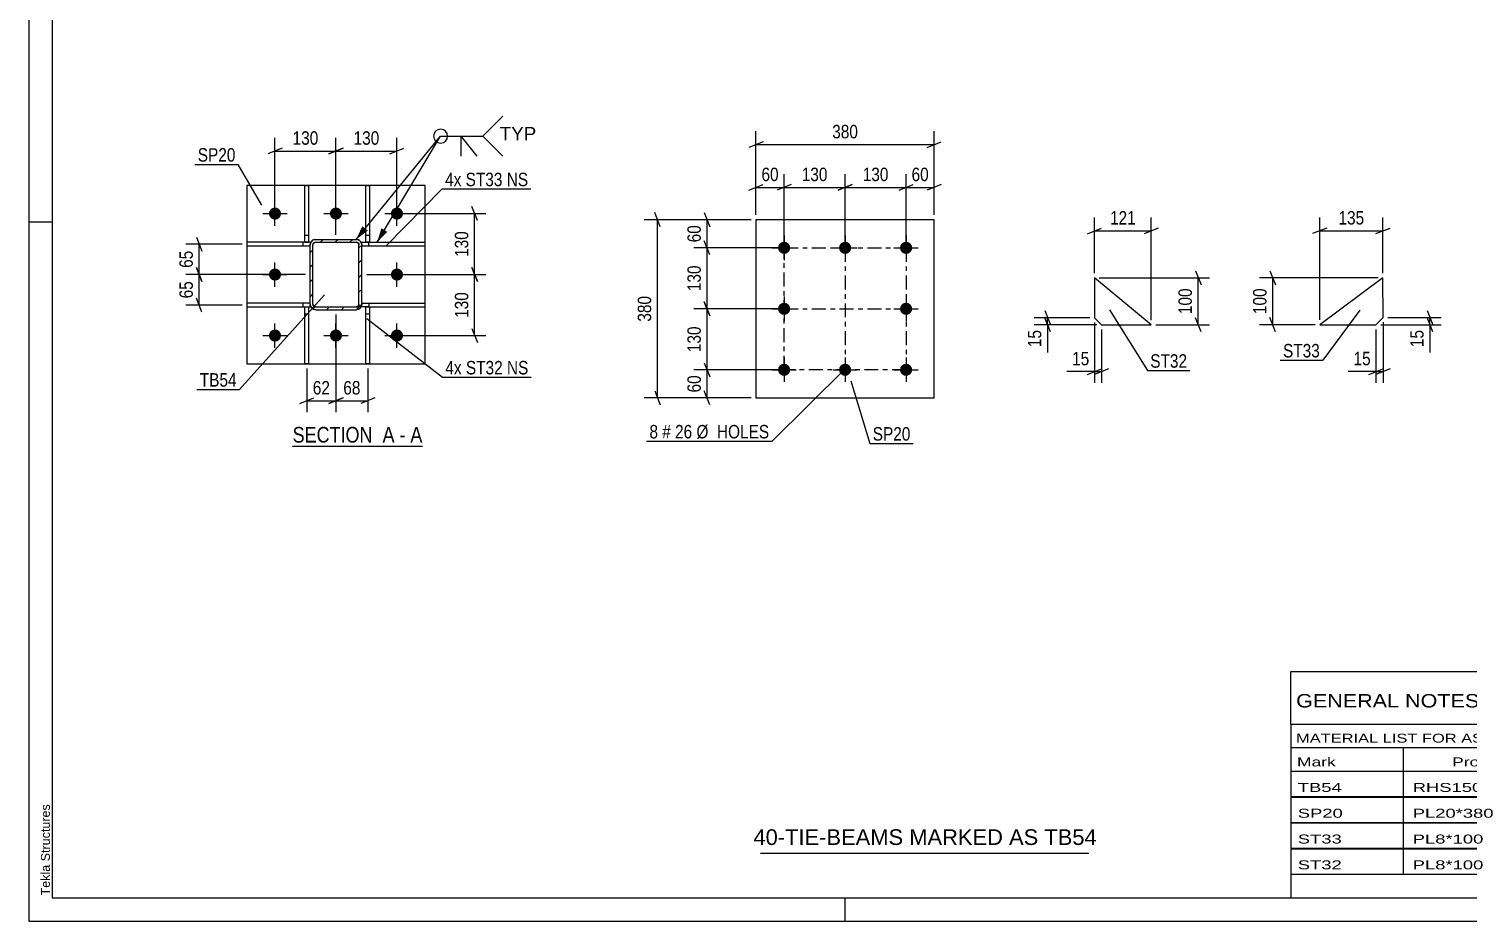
# Model space of a CAD drawing. Header units: millimetres. Extents: x 0 to 594, y 0 to 420.
# Drawn here: x 0 to 306.8, y 0 to 190.2 of the extents above; entities that cross this region are included whole.
import ezdxf

# ---------------------------------------------------------------- set-up
doc = ezdxf.new("R2010")
doc.units = ezdxf.units.MM
doc.linetypes.add('DXK_LINE_DOT2', pattern=[3.9198, 1.9599, -1.9599])
doc.linetypes.add('DXK_LINE_DOT3', pattern=[5.9187, 2.979, -0.9799, 0.9799, -0.9799])
doc.styles.add('Arial', font='ARIAL.TTF', dxfattribs={"height": 0.2})
doc.styles.add('Arial Narrow', font='ARIALN.TTF', dxfattribs={"height": 0.2})

# ---------------------------------------------------------------- blocks, each defined once
blk = doc.blocks.new('Unknown-581362971-1163')
at = {"color": 5, "linetype": 'Continuous'}
for p, q in [((0, 420), (0, 0)), ((5, 415), (5, 5)), ((5, 149), (0, 149)), ((5, 5), (589, 5)), ((174, 0), (174, 5)), ((0, 0), (594, 0))]:
    blk.add_line(p, q, dxfattribs=at)
at = {"color": 174, "linetype": 'Continuous', "style": 'Arial'}
blk.add_text('Tekla Structures', height=1.9102, rotation=90, dxfattribs=at).set_placement((4.5, 5.5))
blk = doc.blocks.new('Unknown-581362971-13 - 2181')
at = {"color": 6, "linetype": 'Continuous'}
blk.add_line((56.25, 101.28), (83.9, 101.28), dxfattribs=at)
at = {"color": 0, "linetype": 'Continuous'}
blk.add_wipeout([(74.36, 102.03), (74.36, 105.53), (56.25, 105.53), (56.25, 102.03)], dxfattribs=at)
at = {"color": 7, "linetype": 'Continuous', "style": 'Arial Narrow'}
blk.add_text('SECTION ', height=3.34, dxfattribs=at).set_placement((56.25, 102.03))
at = {"color": 0, "linetype": 'Continuous'}
blk.add_wipeout([(77.96, 102.03), (77.96, 105.53), (75.41, 105.53), (75.41, 102.03)], dxfattribs=at)
blk.add_wipeout([(80.29, 102.03), (80.29, 105.53), (79.01, 105.53), (79.01, 102.03)], dxfattribs=at)
at = {"color": 7, "linetype": 'Continuous', "style": 'Arial Narrow'}
blk.add_text('A', height=3.34, dxfattribs=at).set_placement((75.41, 102.03))
at = {"color": 0, "linetype": 'Continuous'}
blk.add_wipeout([(83.9, 102.03), (83.9, 105.53), (81.34, 105.53), (81.34, 102.03)], dxfattribs=at)
at = {"color": 7, "linetype": 'Continuous', "style": 'Arial Narrow'}
for s, p in [('A', (81.34, 102.03)), ('-', (79.01, 102.03))]:
    blk.add_text(s, height=3.34, dxfattribs=at).set_placement(p)
blk = doc.blocks.new('Part-581362971-2051 - 2035')
at = {"color": 2, "linetype": 'Continuous'}
for p, q in [((288.67, 137.16), (275.18, 127.16)), ((288.68, 128.66), (288.67, 137.16)), ((275.18, 127.16), (287.18, 127.16)), ((287.18, 127.16), (288.68, 128.66))]:
    blk.add_line(p, q, dxfattribs=at)
blk = doc.blocks.new('Part-581362971-2247 - 2181')
at = {"color": 2, "linetype": 'Continuous'}
for p, q in [((58.86, 144.75), (58.86, 156.84)), ((58.86, 156.84), (59.66, 156.84)), ((59.66, 156.84), (59.66, 144.75)), ((58.86, 144.75), (59.66, 144.75))]:
    blk.add_line(p, q, dxfattribs=at)
at = {"color": 7, "linetype": 'DXK_LINE_DOT2'}
blk.add_line((58.86, 146.25), (59.66, 146.25), dxfattribs=at)
blk = doc.blocks.new('Part-581362971-2211 - 2181')
at = {"color": 2, "linetype": 'Continuous'}
for p, q in [((59.98, 131.74), (46.48, 131.74)), ((46.48, 131.74), (46.48, 130.94)), ((46.48, 130.94), (58.86, 130.94)), ((59.66, 130.94), (59.98, 130.94)), ((59.98, 130.94), (59.98, 131.54))]:
    blk.add_line(p, q, dxfattribs=at)
at = {"color": 7, "linetype": 'DXK_LINE_DOT2'}
for p, q in [((58.48, 130.94), (58.48, 131.74)), ((58.86, 130.94), (59.66, 130.94)), ((59.98, 131.54), (59.98, 131.74))]:
    blk.add_line(p, q, dxfattribs=at)
blk = doc.blocks.new('Part-581362971-2187 - 2181')
at = {"color": 2, "linetype": 'Continuous'}
for p, q in [((84.48, 156.84), (46.48, 156.84)), ((46.48, 156.84), (46.48, 118.84)), ((84.48, 118.84), (84.48, 156.84)), ((46.48, 118.84), (84.48, 118.84))]:
    blk.add_line(p, q, dxfattribs=at)
blk = doc.blocks.new('Part-581362971-2216 - 2181')
at = {"color": 2, "linetype": 'Continuous'}
for p, q in [((70.98, 144.14), (70.98, 144.74)), ((70.98, 144.74), (84.48, 144.74)), ((84.48, 143.94), (84.48, 144.74)), ((70.98, 143.94), (84.48, 143.94))]:
    blk.add_line(p, q, dxfattribs=at)
at = {"color": 7, "linetype": 'DXK_LINE_DOT2'}
for p, q in [((72.48, 143.94), (72.48, 144.74)), ((70.98, 144.14), (70.98, 143.94))]:
    blk.add_line(p, q, dxfattribs=at)
blk = doc.blocks.new('Part-581362971-2192 - 2181')
at = {"linetype": 'Continuous'}
h = blk.add_hatch(dxfattribs=at)
h.set_pattern_fill('', scale=0.7, style=0, pattern_type=0)
h.set_pattern_definition([(45, (70.9795, 131.5444), (-1.57154, 1.57154), [])])
h.paths.add_polyline_path([(70.89, 131.09), (70.98, 131.54), (70.98, 144.14), (70.89, 144.6), (70.63, 144.99), (70.24, 145.25), (69.78, 145.34), (61.18, 145.34), (60.72, 145.25), (60.33, 144.99), (60.07, 144.6), (59.98, 144.14), (59.98, 131.54), (60.07, 131.09), (60.33, 130.7), (60.72, 130.44), (61.18, 130.34), (69.78, 130.34), (70.24, 130.44), (70.63, 130.7)])
h.paths.add_polyline_path([(70.01, 130.99), (69.78, 130.94), (61.18, 130.94), (60.95, 130.99), (60.76, 131.12), (60.63, 131.31), (60.58, 131.54), (60.58, 144.14), (60.63, 144.37), (60.76, 144.57), (60.95, 144.7), (61.18, 144.74), (69.78, 144.74), (70.01, 144.7), (70.2, 144.57), (70.33, 144.37), (70.38, 144.14), (70.38, 131.54), (70.33, 131.31), (70.2, 131.12)])
at = {"color": 7, "linetype": 'DXK_LINE_DOT2'}
for p, q in [((59.98, 144.14), (60.07, 144.6)), ((60.63, 144.37), (60.58, 144.14)), ((60.76, 144.57), (60.63, 144.37)), ((60.72, 145.25), (61.18, 145.34)), ((60.95, 144.7), (60.76, 144.57)), ((61.18, 144.74), (60.95, 144.7)), ((61.18, 145.34), (69.78, 145.34)), ((61.18, 144.74), (69.78, 144.74)), ((69.78, 145.34), (70.24, 145.25)), ((70.01, 144.7), (69.78, 144.74)), ((70.2, 144.57), (70.01, 144.7)), ((70.33, 144.37), (70.2, 144.57)), ((70.38, 144.14), (70.33, 144.37)), ((70.89, 144.6), (70.98, 144.14)), ((59.98, 131.54), (59.98, 144.14)), ((60.58, 131.54), (60.58, 144.14)), ((70.38, 131.54), (70.38, 144.14)), ((70.98, 131.54), (70.98, 144.14)), ((60.07, 131.09), (59.98, 131.54)), ((60.58, 131.54), (60.63, 131.31)), ((60.63, 131.31), (60.76, 131.12)), ((61.18, 130.34), (60.72, 130.44)), ((60.76, 131.12), (60.95, 130.99)), ((60.95, 130.99), (61.18, 130.94)), ((61.18, 130.94), (69.78, 130.94)), ((61.18, 130.34), (69.78, 130.34)), ((69.78, 130.94), (70.01, 130.99)), ((70.24, 130.44), (69.78, 130.34)), ((70.01, 130.99), (70.2, 131.12)), ((70.2, 131.12), (70.33, 131.31)), ((70.33, 131.31), (70.38, 131.54)), ((70.98, 131.54), (70.89, 131.09))]:
    blk.add_line(p, q, dxfattribs=at)
at = {"color": 2, "linetype": 'Continuous'}
for p, q in [((60.07, 144.6), (59.98, 144.14)), ((60.58, 144.14), (60.63, 144.37)), ((60.63, 144.37), (60.76, 144.57)), ((61.18, 145.34), (60.72, 145.25)), ((60.76, 144.57), (60.95, 144.7)), ((60.95, 144.7), (61.18, 144.74)), ((61.18, 145.34), (69.78, 145.34)), ((61.18, 144.74), (69.78, 144.74)), ((70.24, 145.25), (69.78, 145.34)), ((69.78, 144.74), (70.01, 144.7)), ((70.01, 144.7), (70.2, 144.57)), ((70.2, 144.57), (70.33, 144.37)), ((70.33, 144.37), (70.38, 144.14)), ((70.98, 144.14), (70.89, 144.6)), ((59.98, 131.54), (59.98, 144.14)), ((60.58, 131.54), (60.58, 144.14)), ((70.38, 131.54), (70.38, 144.14)), ((70.98, 131.54), (70.98, 144.14)), ((59.98, 131.54), (60.07, 131.09)), ((60.63, 131.31), (60.58, 131.54)), ((60.76, 131.12), (60.63, 131.31)), ((60.72, 130.44), (61.18, 130.34)), ((60.95, 130.99), (60.76, 131.12)), ((61.18, 130.94), (60.95, 130.99)), ((61.18, 130.94), (69.78, 130.94)), ((61.18, 130.34), (69.78, 130.34)), ((70.01, 130.99), (69.78, 130.94)), ((69.78, 130.34), (70.24, 130.44)), ((70.2, 131.12), (70.01, 130.99)), ((70.33, 131.31), (70.2, 131.12)), ((70.38, 131.54), (70.33, 131.31)), ((70.89, 131.09), (70.98, 131.54))]:
    blk.add_line(p, q, dxfattribs=at)
at = {"color": 7, "linetype": 'DXK_LINE_DOT2'}
for centre, start, end in [((61.18, 144.14), 112.5, 157.5), ((69.78, 144.14), 22.5, 67.5), ((61.18, 131.54), 202.5, 247.5), ((69.78, 131.54), 292.5, 337.5)]:
    blk.add_arc(centre, 1.2, start, end, dxfattribs=at)
at = {"color": 2, "linetype": 'Continuous'}
for centre, start, end in [((61.18, 144.14), 112.5, 157.5), ((69.78, 144.14), 22.5, 67.5), ((61.18, 131.54), 202.5, 247.5), ((69.78, 131.54), 292.5, 337.5)]:
    blk.add_arc(centre, 1.2, start, end, dxfattribs=at)
blk = doc.blocks.new('Part-581362971-2201 - 2181')
at = {"color": 2, "linetype": 'Continuous'}
for p, q in [((71.86, 144.75), (71.86, 156.84)), ((71.86, 156.84), (72.66, 156.84)), ((72.66, 156.84), (72.66, 144.75)), ((72.66, 144.75), (71.86, 144.75))]:
    blk.add_line(p, q, dxfattribs=at)
at = {"color": 7, "linetype": 'DXK_LINE_DOT2'}
blk.add_line((71.86, 146.25), (72.66, 146.25), dxfattribs=at)
blk = doc.blocks.new('Part-581362971-2206 - 2181')
at = {"color": 2, "linetype": 'Continuous'}
for p, q in [((70.98, 131.74), (84.48, 131.74)), ((70.98, 130.94), (70.98, 131.55)), ((71.86, 130.94), (70.98, 130.94)), ((72.66, 130.94), (84.48, 130.94)), ((84.48, 130.94), (84.48, 131.74))]:
    blk.add_line(p, q, dxfattribs=at)
at = {"color": 7, "linetype": 'DXK_LINE_DOT2'}
for p, q in [((70.98, 131.55), (70.98, 131.74)), ((72.48, 130.94), (71.86, 130.94)), ((72.66, 130.94), (71.86, 130.94)), ((72.48, 131.74), (72.48, 130.94))]:
    blk.add_line(p, q, dxfattribs=at)
blk = doc.blocks.new('Part-581362971-2221 - 2181')
at = {"color": 2, "linetype": 'Continuous'}
for p, q in [((59.98, 144.74), (46.48, 144.74)), ((46.48, 144.74), (46.48, 143.94)), ((59.98, 144.74), (59.98, 144.14)), ((46.48, 143.94), (59.98, 143.94))]:
    blk.add_line(p, q, dxfattribs=at)
at = {"color": 7, "linetype": 'DXK_LINE_DOT2'}
for p, q in [((58.48, 143.94), (58.48, 144.74)), ((59.98, 143.94), (59.98, 144.14))]:
    blk.add_line(p, q, dxfattribs=at)
blk = doc.blocks.new('Part-581362971-2227 - 2181')
at = {"color": 2, "linetype": 'Continuous'}
for p, q in [((71.86, 118.84), (71.86, 130.95)), ((71.86, 130.95), (72.66, 130.95)), ((72.66, 130.95), (72.66, 118.84)), ((72.66, 118.84), (71.86, 118.84))]:
    blk.add_line(p, q, dxfattribs=at)
at = {"color": 7, "linetype": 'DXK_LINE_DOT2'}
blk.add_line((71.86, 129.45), (72.66, 129.45), dxfattribs=at)
blk = doc.blocks.new('Part-581362971-2239 - 2181')
at = {"color": 2, "linetype": 'Continuous'}
for p, q in [((58.86, 118.84), (58.86, 130.95)), ((58.86, 130.95), (59.66, 130.95)), ((59.66, 130.95), (59.66, 118.84)), ((59.66, 118.84), (58.86, 118.84))]:
    blk.add_line(p, q, dxfattribs=at)
at = {"color": 7, "linetype": 'DXK_LINE_DOT2'}
blk.add_line((58.86, 129.45), (59.66, 129.45), dxfattribs=at)
blk = doc.blocks.new('Bolt-581362971-2242 - 2181')
at = {"linetype": 'Continuous'}
for points in [[(51.18, 150.84, -1), (53.78, 150.84, -1)], [(64.18, 150.84, -1), (66.78, 150.84, -1)], [(77.18, 150.84, -1), (79.78, 150.84, -1)], [(51.18, 137.84, -1), (53.78, 137.84, -1)], [(77.18, 137.84, -1), (79.78, 137.84, -1)], [(51.18, 124.84, -1), (53.78, 124.84, -1)], [(64.18, 124.84, -1), (66.78, 124.84, -1)], [(77.18, 124.84, -1), (79.78, 124.84, -1)]]:
    blk.add_hatch(color=1, dxfattribs=at).paths.add_polyline_path(points)
at = {"color": 1, "linetype": 'Continuous'}
for p, q in [((52.48, 148.24), (52.48, 153.44)), ((65.48, 148.24), (65.48, 153.44)), ((78.48, 148.24), (78.48, 153.44)), ((49.88, 150.84), (55.08, 150.84)), ((62.88, 150.84), (68.08, 150.84)), ((75.88, 150.84), (81.08, 150.84)), ((52.48, 135.24), (52.48, 140.44)), ((78.48, 135.24), (78.48, 140.44)), ((49.88, 137.84), (55.08, 137.84)), ((75.88, 137.84), (81.08, 137.84)), ((52.48, 122.24), (52.48, 127.44)), ((65.48, 122.24), (65.48, 127.44)), ((78.48, 122.24), (78.48, 127.44)), ((49.88, 124.84), (55.08, 124.84)), ((62.88, 124.84), (68.08, 124.84)), ((75.88, 124.84), (81.08, 124.84))]:
    blk.add_line(p, q, dxfattribs=at)
blk = doc.blocks.new('Bolt-581362971-1542 - 1465')
at = {"linetype": 'Continuous'}
for points in [[(161.01, 144.84, -1), (161.01, 142.24, -1)], [(174.01, 144.84, -1), (174.01, 142.24, -1)], [(187.01, 144.84, -1), (187.01, 142.24, -1)], [(161.01, 131.84, -1), (161.01, 129.24, -1)], [(187.01, 131.84, -1), (187.01, 129.24, -1)], [(161.01, 118.84, -1), (161.01, 116.24, -1)], [(174.01, 118.84, -1), (174.01, 116.24, -1)], [(187.01, 118.84, -1), (187.01, 116.24, -1)]]:
    blk.add_hatch(color=1, dxfattribs=at).paths.add_polyline_path(points)
at = {"color": 1, "linetype": 'Continuous'}
for p, q in [((161.01, 146.14), (161.01, 140.94)), ((174.01, 146.14), (174.01, 140.94)), ((187.01, 146.14), (187.01, 140.94)), ((158.41, 143.54), (163.61, 143.54)), ((171.41, 143.54), (176.61, 143.54)), ((184.41, 143.54), (189.61, 143.54)), ((161.01, 133.14), (161.01, 127.94)), ((187.01, 133.14), (187.01, 127.94)), ((158.41, 130.54), (163.61, 130.54)), ((184.41, 130.54), (189.61, 130.54)), ((161.01, 120.14), (161.01, 114.94)), ((174.01, 120.14), (174.01, 114.94)), ((187.01, 120.14), (187.01, 114.94)), ((158.41, 117.54), (163.61, 117.54)), ((171.41, 117.54), (176.61, 117.54)), ((184.41, 117.54), (189.61, 117.54))]:
    blk.add_line(p, q, dxfattribs=at)
blk = doc.blocks.new('Part-581362971-1481 - 1465')
at = {"color": 2, "linetype": 'Continuous'}
for p, q in [((193.01, 149.54), (155.01, 149.54)), ((155.01, 149.54), (155.01, 111.54)), ((193.01, 111.54), (193.01, 149.54)), ((155.01, 111.54), (193.01, 111.54))]:
    blk.add_line(p, q, dxfattribs=at)
blk = doc.blocks.new('Part-581362971-2130 - 2114')
at = {"color": 2, "linetype": 'Continuous'}
for p, q in [((227.18, 137.15), (227.18, 128.65)), ((239.27, 127.15), (227.18, 137.15)), ((227.18, 128.65), (228.68, 127.15)), ((228.68, 127.15), (239.27, 127.15))]:
    blk.add_line(p, q, dxfattribs=at)
blk = doc.blocks.new('Rectangle-581362971-1635 - 1465')
at = {"color": 1, "linetype": 'DXK_LINE_DOT3'}
blk.add_lwpolyline([(161.01, 143.54), (187.01, 143.54), (187.01, 117.54), (161.01, 117.54), (161.01, 143.54)], close=True, dxfattribs=at)
blk = doc.blocks.new('Line-581362971-1626 - 1465')
at = {"color": 1, "linetype": 'DXK_LINE_DOT3'}
blk.add_line((161.01, 130.54), (187.01, 130.54), dxfattribs=at)
blk = doc.blocks.new('Line-581362971-1616 - 1465')
at = {"color": 1, "linetype": 'DXK_LINE_DOT3'}
blk.add_line((174.01, 143.54), (174.01, 117.54), dxfattribs=at)
blk = doc.blocks.new('StraightDimension-581362971-2084 - 2035')
at = {"color": 7, "linetype": 'Continuous'}
for p, q in [((264.58, 138.66), (265.78, 135.66)), ((287.67, 137.16), (262.33, 137.16)), ((265.18, 127.16), (265.18, 137.16)), ((274.18, 127.16), (262.33, 127.16)), ((265.78, 125.66), (264.58, 128.66))]:
    blk.add_line(p, q, dxfattribs=at)
at = {"color": 0}
blk.add_wipeout([(264.43, 135.5), (260.23, 135.5), (260.23, 128.82), (264.43, 128.82)], dxfattribs=at)
at = {"color": 3, "style": 'Arial Narrow'}
blk.add_text('100', height=2.863, rotation=90.0002, dxfattribs=at).set_placement((263.83, 129.42))
blk = doc.blocks.new('StraightDimension-581362971-2068 - 2035')
at = {"color": 7, "linetype": 'Continuous'}
for p, q in [((287.18, 126.16), (287.18, 114.76)), ((288.68, 127.66), (288.68, 114.76)), ((285.68, 116.56), (288.68, 117.76)), ((290.18, 117.76), (287.18, 116.56)), ((287.18, 117.16), (288.68, 117.16))]:
    blk.add_line(p, q, dxfattribs=at)
at = {"color": 0}
blk.add_wipeout([(286.65, 117.91), (286.65, 122.11), (281.79, 122.11), (281.79, 117.91)], dxfattribs=at)
at = {"color": 7, "linetype": 'Continuous'}
blk.add_line((287.18, 117.16), (281.27, 117.16), dxfattribs=at)
blk.add_line((287.18, 117.16), (281.27, 117.16), dxfattribs=at)
at = {"color": 3, "style": 'Arial Narrow'}
blk.add_text('15', height=2.863, dxfattribs=at).set_placement((282.39, 118.51))
blk = doc.blocks.new('StraightDimension-581362971-2099 - 2035')
at = {"color": 7, "linetype": 'Continuous'}
for p, q in [((298.08, 130.16), (299.28, 127.16)), ((288.18, 127.16), (301.08, 127.16)), ((289.68, 128.66), (301.08, 128.66)), ((299.28, 125.66), (298.08, 128.66)), ((298.68, 127.16), (298.68, 128.66))]:
    blk.add_line(p, q, dxfattribs=at)
at = {"color": 0}
blk.add_wipeout([(297.93, 126.64), (293.73, 126.64), (293.73, 121.78), (297.93, 121.78)], dxfattribs=at)
at = {"color": 7, "linetype": 'Continuous'}
blk.add_line((298.68, 127.16), (298.68, 121.25), dxfattribs=at)
blk.add_line((298.68, 127.16), (298.68, 121.25), dxfattribs=at)
at = {"color": 3, "style": 'Arial Narrow'}
blk.add_text('15', height=2.863, rotation=90.0002, dxfattribs=at).set_placement((297.33, 122.38))
blk = doc.blocks.new('StraightDimension-581362971-2053 - 2035')
at = {"color": 7, "linetype": 'Continuous'}
for p, q in [((276.68, 147.76), (273.68, 146.56)), ((275.18, 128.16), (275.18, 150.01)), ((287.17, 146.56), (290.17, 147.76)), ((288.67, 138.16), (288.67, 150.01)), ((275.18, 147.16), (288.67, 147.16))]:
    blk.add_line(p, q, dxfattribs=at)
at = {"color": 0}
blk.add_wipeout([(285.27, 147.91), (285.27, 152.11), (278.58, 152.11), (278.58, 147.91)], dxfattribs=at)
at = {"color": 3, "style": 'Arial Narrow'}
blk.add_text('135', height=2.863, dxfattribs=at).set_placement((279.18, 148.51))
blk = doc.blocks.new('StraightDimension-581362971-2303 - 2181')
at = {"color": 7, "linetype": 'Continuous'}
for p, q in [((65.48, 129.34), (65.48, 108.53)), ((72.26, 117.84), (72.26, 108.53)), ((63.98, 110.33), (66.98, 111.53)), ((65.48, 110.93), (72.26, 110.93)), ((73.76, 111.53), (70.76, 110.33))]:
    blk.add_line(p, q, dxfattribs=at)
at = {"color": 0}
blk.add_wipeout([(71.3, 111.68), (71.3, 115.88), (66.44, 115.88), (66.44, 111.68)], dxfattribs=at)
at = {"color": 3, "style": 'Arial Narrow'}
blk.add_text('68', height=2.863, dxfattribs=at).set_placement((67.04, 112.28))
blk = doc.blocks.new('StraightDimension-581362971-2250 - 2181')
at = {"color": 7, "linetype": 'Continuous'}
for p, q in [((65.48, 146.34), (65.48, 167.02)), ((78.48, 151.84), (78.48, 167.02)), ((66.98, 164.77), (63.98, 163.57)), ((65.48, 164.17), (78.48, 164.17)), ((76.98, 163.57), (79.98, 164.77))]:
    blk.add_line(p, q, dxfattribs=at)
at = {"color": 0}
blk.add_wipeout([(75.32, 164.92), (75.32, 169.12), (68.64, 169.12), (68.64, 164.92)], dxfattribs=at)
at = {"color": 3, "style": 'Arial Narrow'}
blk.add_text('130', height=2.863, dxfattribs=at).set_placement((69.24, 165.52))
blk = doc.blocks.new('StraightDimension-581362971-2259 - 2181')
at = {"color": 7, "linetype": 'Continuous'}
for p, q in [((52.48, 151.84), (52.48, 167.02)), ((65.48, 146.34), (65.48, 167.02)), ((53.98, 164.77), (50.98, 163.57)), ((52.48, 164.17), (65.48, 164.17)), ((63.98, 163.57), (66.98, 164.77))]:
    blk.add_line(p, q, dxfattribs=at)
at = {"color": 0}
blk.add_wipeout([(62.32, 164.92), (62.32, 169.12), (55.64, 169.12), (55.64, 164.92)], dxfattribs=at)
at = {"color": 3, "style": 'Arial Narrow'}
blk.add_text('130', height=2.863, dxfattribs=at).set_placement((56.24, 165.52))
blk = doc.blocks.new('StraightDimension-581362971-2269 - 2181')
at = {"color": 7, "linetype": 'Continuous'}
for p, q in [((79.48, 150.84), (97.44, 150.84)), ((95.64, 149.34), (94.44, 152.34)), ((95.04, 137.84), (95.04, 150.84)), ((94.44, 139.34), (95.64, 136.34)), ((71.98, 137.84), (97.44, 137.84))]:
    blk.add_line(p, q, dxfattribs=at)
at = {"color": 0}
blk.add_wipeout([(94.29, 147.69), (90.09, 147.69), (90.09, 141), (94.29, 141)], dxfattribs=at)
at = {"color": 3, "style": 'Arial Narrow'}
blk.add_text('130', height=2.863, rotation=90.0002, dxfattribs=at).set_placement((93.69, 141.6))
blk = doc.blocks.new('StraightDimension-581362971-2279 - 2181')
at = {"color": 7, "linetype": 'Continuous'}
for p, q in [((95.64, 136.34), (94.44, 139.34)), ((71.98, 137.84), (97.44, 137.84)), ((95.04, 124.84), (95.04, 137.84)), ((94.44, 126.34), (95.64, 123.34)), ((79.48, 124.84), (97.44, 124.84))]:
    blk.add_line(p, q, dxfattribs=at)
at = {"color": 0}
blk.add_wipeout([(94.29, 134.69), (90.09, 134.69), (90.09, 128), (94.29, 128)], dxfattribs=at)
at = {"color": 3, "style": 'Arial Narrow'}
blk.add_text('130', height=2.863, rotation=90.0002, dxfattribs=at).set_placement((93.69, 128.6))
blk = doc.blocks.new('StraightDimension-581362971-2290 - 2181')
at = {"color": 7, "linetype": 'Continuous'}
for p, q in [((35.72, 139.34), (36.92, 136.34)), ((58.98, 137.84), (33.47, 137.84)), ((36.32, 131.34), (36.32, 137.84)), ((36.92, 129.84), (35.72, 132.84)), ((45.48, 131.34), (33.47, 131.34))]:
    blk.add_line(p, q, dxfattribs=at)
at = {"color": 0}
blk.add_wipeout([(35.57, 137.02), (31.37, 137.02), (31.37, 132.17), (35.57, 132.17)], dxfattribs=at)
at = {"color": 3, "style": 'Arial Narrow'}
blk.add_text('65', height=2.863, rotation=90.0002, dxfattribs=at).set_placement((34.97, 132.77))
blk = doc.blocks.new('StraightDimension-581362971-2296 - 2181')
at = {"color": 7, "linetype": 'Continuous'}
for p, q in [((45.48, 144.34), (33.47, 144.34)), ((35.72, 145.84), (36.92, 142.84)), ((36.32, 137.84), (36.32, 144.34)), ((36.92, 136.34), (35.72, 139.34)), ((58.98, 137.84), (33.47, 137.84))]:
    blk.add_line(p, q, dxfattribs=at)
at = {"color": 0}
blk.add_wipeout([(35.57, 143.52), (31.37, 143.52), (31.37, 138.67), (35.57, 138.67)], dxfattribs=at)
at = {"color": 3, "style": 'Arial Narrow'}
blk.add_text('65', height=2.863, rotation=90.0002, dxfattribs=at).set_placement((34.97, 139.27))
blk = doc.blocks.new('StraightDimension-581362971-2310 - 2181')
at = {"color": 7, "linetype": 'Continuous'}
for p, q in [((65.48, 129.34), (65.48, 108.53)), ((59.26, 117.84), (59.26, 108.53)), ((57.76, 110.33), (60.76, 111.53)), ((59.26, 110.93), (65.48, 110.93)), ((66.98, 111.53), (63.98, 110.33))]:
    blk.add_line(p, q, dxfattribs=at)
at = {"color": 0}
blk.add_wipeout([(64.8, 111.68), (64.8, 115.88), (59.94, 115.88), (59.94, 111.68)], dxfattribs=at)
at = {"color": 3, "style": 'Arial Narrow'}
blk.add_text('62', height=2.863, dxfattribs=at).set_placement((60.54, 112.28))
blk = doc.blocks.new('StraightDimension-581362971-1606 - 1465')
at = {"color": 7, "linetype": 'Continuous'}
for p, q in [((134.62, 148.04), (133.42, 151.04)), ((154.01, 149.54), (131.17, 149.54)), ((134.02, 111.54), (134.02, 149.54)), ((154.01, 111.54), (131.17, 111.54)), ((133.42, 113.04), (134.62, 110.04))]:
    blk.add_line(p, q, dxfattribs=at)
at = {"color": 0}
blk.add_wipeout([(133.27, 133.88), (129.07, 133.88), (129.07, 127.2), (133.27, 127.2)], dxfattribs=at)
at = {"color": 3, "style": 'Arial Narrow'}
blk.add_text('380', height=2.863, rotation=90.0002, dxfattribs=at).set_placement((132.67, 127.8))
blk = doc.blocks.new('StraightDimension-581362971-1548 - 1465')
at = {"color": 7, "linetype": 'Continuous'}
for p, q in [((144, 151.04), (145.2, 148.04)), ((154.01, 149.54), (141.75, 149.54)), ((144.6, 143.54), (144.6, 149.54)), ((145.2, 142.04), (144, 145.04)), ((160.01, 143.54), (141.75, 143.54))]:
    blk.add_line(p, q, dxfattribs=at)
at = {"color": 0}
blk.add_wipeout([(143.85, 148.97), (139.65, 148.97), (139.65, 144.11), (143.85, 144.11)], dxfattribs=at)
at = {"color": 3, "style": 'Arial Narrow'}
blk.add_text('60', height=2.863, rotation=90.0002, dxfattribs=at).set_placement((143.25, 144.71))
blk = doc.blocks.new('StraightDimension-581362971-2658 - 1465')
at = {"color": 7, "linetype": 'Continuous'}
for p, q in [((145.2, 129.04), (144, 132.04)), ((160.01, 130.54), (141.75, 130.54)), ((144.6, 117.54), (144.6, 130.54)), ((160.01, 117.54), (141.75, 117.54)), ((144, 119.04), (145.2, 116.04))]:
    blk.add_line(p, q, dxfattribs=at)
at = {"color": 0}
blk.add_wipeout([(143.85, 127.38), (139.65, 127.38), (139.65, 120.7), (143.85, 120.7)], dxfattribs=at)
at = {"color": 3, "style": 'Arial Narrow'}
blk.add_text('130', height=2.863, rotation=90.0002, dxfattribs=at).set_placement((143.25, 121.3))
blk = doc.blocks.new('StraightDimension-581362971-1558 - 1465')
at = {"color": 7, "linetype": 'Continuous'}
for p, q in [((160.01, 117.54), (141.75, 117.54)), ((144, 119.04), (145.2, 116.04)), ((144.6, 111.54), (144.6, 117.54)), ((154.01, 111.54), (141.75, 111.54)), ((145.2, 110.04), (144, 113.04))]:
    blk.add_line(p, q, dxfattribs=at)
at = {"color": 0}
blk.add_wipeout([(143.85, 116.97), (139.65, 116.97), (139.65, 112.11), (143.85, 112.11)], dxfattribs=at)
at = {"color": 3, "style": 'Arial Narrow'}
blk.add_text('60', height=2.863, rotation=90.0002, dxfattribs=at).set_placement((143.25, 112.71))
blk = doc.blocks.new('StraightDimension-581362971-1570 - 1465')
at = {"color": 7, "linetype": 'Continuous'}
for p, q in [((156.51, 166.13), (153.51, 164.93)), ((155.01, 150.54), (155.01, 168.38)), ((191.51, 164.93), (194.51, 166.13)), ((193.01, 150.54), (193.01, 168.38)), ((155.01, 165.53), (193.01, 165.53))]:
    blk.add_line(p, q, dxfattribs=at)
at = {"color": 0}
blk.add_wipeout([(177.35, 166.28), (177.35, 170.48), (170.67, 170.48), (170.67, 166.28)], dxfattribs=at)
at = {"color": 3, "style": 'Arial Narrow'}
blk.add_text('380', height=2.863, dxfattribs=at).set_placement((171.27, 166.88))
blk = doc.blocks.new('StraightDimension-581362971-1581 - 1465')
at = {"color": 7, "linetype": 'Continuous'}
for p, q in [((185.51, 155.81), (188.51, 157.01)), ((187.01, 144.54), (187.01, 159.26)), ((194.51, 157.01), (191.51, 155.81)), ((193.01, 150.54), (193.01, 159.26)), ((187.01, 156.41), (193.01, 156.41))]:
    blk.add_line(p, q, dxfattribs=at)
at = {"color": 0}
blk.add_wipeout([(192.44, 157.16), (192.44, 161.36), (187.58, 161.36), (187.58, 157.16)], dxfattribs=at)
at = {"color": 3, "style": 'Arial Narrow'}
blk.add_text('60', height=2.863, dxfattribs=at).set_placement((188.18, 157.76))
blk = doc.blocks.new('StraightDimension-581362971-1591 - 1465')
at = {"color": 7, "linetype": 'Continuous'}
for p, q in [((153.51, 155.81), (156.51, 157.01)), ((155.01, 150.54), (155.01, 159.26)), ((162.51, 157.01), (159.51, 155.81)), ((161.01, 144.54), (161.01, 159.26)), ((155.01, 156.41), (161.01, 156.41))]:
    blk.add_line(p, q, dxfattribs=at)
at = {"color": 0}
blk.add_wipeout([(160.44, 157.16), (160.44, 161.36), (155.58, 161.36), (155.58, 157.16)], dxfattribs=at)
at = {"color": 3, "style": 'Arial Narrow'}
blk.add_text('60', height=2.863, dxfattribs=at).set_placement((156.18, 157.76))
blk = doc.blocks.new('StraightDimension-581362971-2660 - 1465')
at = {"color": 7, "linetype": 'Continuous'}
for p, q in [((145.2, 142.04), (144, 145.04)), ((160.01, 143.54), (141.75, 143.54)), ((144.6, 130.54), (144.6, 143.54)), ((144, 132.04), (145.2, 129.04)), ((160.01, 130.54), (141.75, 130.54))]:
    blk.add_line(p, q, dxfattribs=at)
at = {"color": 0}
blk.add_wipeout([(143.85, 140.38), (139.65, 140.38), (139.65, 133.7), (143.85, 133.7)], dxfattribs=at)
at = {"color": 3, "style": 'Arial Narrow'}
blk.add_text('130', height=2.863, rotation=90.0002, dxfattribs=at).set_placement((143.25, 134.3))
blk = doc.blocks.new('StraightDimension-581362971-2680 - 1465')
at = {"color": 7, "linetype": 'Continuous'}
for p, q in [((162.51, 157.01), (159.51, 155.81)), ((161.01, 144.54), (161.01, 159.26)), ((172.51, 155.81), (175.51, 157.01)), ((174.01, 144.54), (174.01, 159.26)), ((161.01, 156.41), (174.01, 156.41))]:
    blk.add_line(p, q, dxfattribs=at)
at = {"color": 0}
blk.add_wipeout([(170.85, 157.16), (170.85, 161.36), (164.17, 161.36), (164.17, 157.16)], dxfattribs=at)
at = {"color": 3, "style": 'Arial Narrow'}
blk.add_text('130', height=2.863, dxfattribs=at).set_placement((164.77, 157.76))
blk = doc.blocks.new('StraightDimension-581362971-2682 - 1465')
at = {"color": 7, "linetype": 'Continuous'}
for p, q in [((175.51, 157.01), (172.51, 155.81)), ((174.01, 144.54), (174.01, 159.26)), ((185.51, 155.81), (188.51, 157.01)), ((187.01, 144.54), (187.01, 159.26)), ((174.01, 156.41), (187.01, 156.41))]:
    blk.add_line(p, q, dxfattribs=at)
at = {"color": 0}
blk.add_wipeout([(183.85, 157.16), (183.85, 161.36), (177.17, 161.36), (177.17, 157.16)], dxfattribs=at)
at = {"color": 3, "style": 'Arial Narrow'}
blk.add_text('130', height=2.863, dxfattribs=at).set_placement((177.77, 157.76))
blk = doc.blocks.new('StraightDimension-581362971-2170 - 2114')
at = {"color": 7, "linetype": 'Continuous'}
for p, q in [((225.68, 146.55), (228.68, 147.75)), ((227.18, 138.15), (227.18, 150)), ((240.78, 147.75), (237.78, 146.55)), ((239.28, 128.15), (239.28, 150)), ((227.18, 147.15), (239.28, 147.15))]:
    blk.add_line(p, q, dxfattribs=at)
at = {"color": 0}
blk.add_wipeout([(236.57, 147.9), (236.57, 152.1), (229.89, 152.1), (229.89, 147.9)], dxfattribs=at)
at = {"color": 3, "style": 'Arial Narrow'}
blk.add_text('121', height=2.863, dxfattribs=at).set_placement((230.49, 148.5))
blk = doc.blocks.new('StraightDimension-581362971-2132 - 2114')
at = {"color": 7, "linetype": 'Continuous'}
for p, q in [((248.68, 138.65), (249.88, 135.65)), ((228.18, 137.15), (251.68, 137.15)), ((249.28, 127.15), (249.28, 137.15)), ((240.28, 127.15), (251.68, 127.15)), ((249.88, 125.65), (248.68, 128.65))]:
    blk.add_line(p, q, dxfattribs=at)
at = {"color": 0}
blk.add_wipeout([(248.53, 135.5), (244.33, 135.5), (244.33, 128.81), (248.53, 128.81)], dxfattribs=at)
at = {"color": 3, "style": 'Arial Narrow'}
blk.add_text('100', height=2.863, rotation=90.0002, dxfattribs=at).set_placement((247.93, 129.41))
blk = doc.blocks.new('StraightDimension-581362971-2147 - 2114')
at = {"color": 7, "linetype": 'Continuous'}
for p, q in [((227.18, 127.65), (227.18, 114.75)), ((228.68, 126.15), (228.68, 114.75)), ((225.68, 116.55), (228.68, 117.75)), ((230.18, 117.75), (227.18, 116.55)), ((227.18, 117.15), (228.68, 117.15))]:
    blk.add_line(p, q, dxfattribs=at)
at = {"color": 0}
blk.add_wipeout([(226.66, 117.9), (226.66, 122.1), (221.8, 122.1), (221.8, 117.9)], dxfattribs=at)
at = {"color": 7, "linetype": 'Continuous'}
blk.add_line((227.18, 117.15), (221.28, 117.15), dxfattribs=at)
blk.add_line((227.18, 117.15), (221.28, 117.15), dxfattribs=at)
at = {"color": 3, "style": 'Arial Narrow'}
blk.add_text('15', height=2.863, dxfattribs=at).set_placement((222.4, 118.5))
blk = doc.blocks.new('StraightDimension-581362971-2159 - 2114')
at = {"color": 7, "linetype": 'Continuous'}
for p, q in [((216.58, 130.15), (217.78, 127.15)), ((226.18, 128.65), (214.33, 128.65)), ((227.68, 127.15), (214.33, 127.15)), ((217.78, 125.65), (216.58, 128.65)), ((217.18, 127.15), (217.18, 128.65))]:
    blk.add_line(p, q, dxfattribs=at)
at = {"color": 0}
blk.add_wipeout([(216.43, 126.63), (212.23, 126.63), (212.23, 121.77), (216.43, 121.77)], dxfattribs=at)
at = {"color": 7, "linetype": 'Continuous'}
blk.add_line((217.18, 127.15), (217.18, 121.25), dxfattribs=at)
blk.add_line((217.18, 127.15), (217.18, 121.25), dxfattribs=at)
at = {"color": 3, "style": 'Arial Narrow'}
blk.add_text('15', height=2.863, rotation=90.0002, dxfattribs=at).set_placement((215.83, 122.37))
blk = doc.blocks.new('Unknown-581362971-2955')
at = {"color": 7, "linetype": 'Continuous'}
for p, q in [((269, 53.25), (429, 53.25)), ((269, 42), (269, 53.25)), ((429, 53.25), (429, 42)), ((269, 42), (429, 42)), ((269, 42), (269, 37)), ((429, 42), (429, 37)), ((269, 37), (429, 37)), ((269, 37), (269, 32)), ((293, 37), (293, 32)), ((328.5, 37), (328.5, 32)), ((354.5, 37), (354.5, 32)), ((367.5, 37), (367.5, 32)), ((385, 37), (385, 32)), ((407, 37), (407, 32)), ((429, 37), (429, 32)), ((269, 32), (429, 32)), ((269, 31.95), (269, 26.55)), ((269, 31.95), (429, 31.95)), ((293, 32), (293, 26.5)), ((328.5, 32), (328.5, 26.5)), ((354.5, 32), (354.5, 26.5)), ((367.5, 32), (367.5, 26.5)), ((385, 32), (385, 26.5)), ((407, 32), (407, 26.5)), ((429, 31.95), (429, 26.55)), ((269, 26.55), (429, 26.55)), ((269, 26.45), (269, 21.05)), ((269, 26.45), (429, 26.45)), ((293, 26.5), (293, 21)), ((328.5, 26.5), (328.5, 21)), ((354.5, 26.5), (354.5, 21)), ((367.5, 26.5), (367.5, 21)), ((385, 26.5), (385, 21)), ((407, 26.5), (407, 21)), ((429, 26.45), (429, 21.05)), ((269, 21.05), (429, 21.05)), ((269, 20.95), (269, 15.55)), ((269, 20.95), (429, 20.95)), ((293, 21), (293, 15.5)), ((328.5, 21), (328.5, 15.5)), ((354.5, 21), (354.5, 15.5)), ((367.5, 21), (367.5, 15.5)), ((385, 21), (385, 15.5)), ((407, 21), (407, 15.5)), ((429, 20.95), (429, 15.55)), ((269, 15.55), (429, 15.55)), ((269, 15.45), (269, 10.05)), ((269, 15.45), (429, 15.45)), ((293, 15.5), (293, 10)), ((328.5, 15.5), (328.5, 10)), ((354.5, 15.5), (354.5, 10)), ((367.5, 15.5), (367.5, 10)), ((385, 15.5), (385, 10)), ((407, 15.5), (407, 10)), ((429, 15.45), (429, 10.05)), ((269, 10.05), (429, 10.05)), ((269, 10), (429, 10)), ((269, 10), (269, 5)), ((385, 10), (385, 5)), ((407, 10), (407, 5)), ((429, 10), (429, 5)), ((269, 5), (429, 5))]:
    blk.add_line(p, q, dxfattribs=at)
at = {"color": 7, "style": 'Arial Narrow'}
for s, height, width, p in [('GENERAL NOTES & WELD DETAILS :', 2.8633, 1.4, (270.15, 45.56)), ('REFER TYP DRAWING TYP-01', 1.9089, 1.6, (353.7, 45.66)), ("MATERIAL LIST FOR ASSEMBLY MK'D", 1.9089, 1.6, (270.15, 38.06)), ('40', 1.909, 1.794707, (389.99, 38.06)), ('No. Required', 1.9089, 1.6, (400.41, 38.06)), ('TB54', 1.909, 1.794707, (364.1, 37.97)), ('Mark', 1.909, 1.7, (270.34, 33)), ('Profile', 1.909, 1.7, (303.41, 33)), ('Material', 1.909, 1.7, (333.54, 33.06)), ('No.', 1.909, 1.7, (358.5, 33.06)), ('Length', 1.909, 1.7, (369, 33.06)), ('Area', 1.909, 1.7, (391.5, 33.06)), ('Weight', 1.909, 1.7, (411, 33.06))]:
    blk.add_text(s, height=height, dxfattribs=dict(at, width=width)).set_placement(p)
at = {"color": 7, "linetype": 'Continuous', "style": 'Arial Narrow'}
for s, height, width, p in [('TB54', 1.909, 1.794707, (270.5, 27.56)), ('RHS150*110*6', 1.9089, 1.794707, (295, 27.56)), ('E350', 1.909, 1.794707, (334.74, 27.56)), ('1', 1.91, 1.794707, (358.86, 27.56)), ('5359', 1.909, 1.794707, (371.58, 27.56)), ('2.8', 1.909, 1.794707, (395.32, 27.56)), ('125.2', 1.909, 1.794707, (411.96, 27.56)), ('SP20', 1.909, 1.794707, (270.5, 22.06)), ('PL20*380', 1.909, 1.794707, (295, 22.06)), ('E350', 1.909, 1.794707, (334.74, 22.06)), ('2', 1.91, 1.794707, (358.86, 22.06)), ('380', 1.909, 1.794707, (373.77, 22.06)), ('0.3', 1.909, 1.794707, (395.32, 22.06)), ('45.3', 1.909, 1.794707, (414.14, 22.06)), ('ST33', 1.909, 1.794707, (270.5, 16.56)), ('PL8*100', 1.909, 1.794707, (295, 16.56)), ('E350', 1.909, 1.794707, (334.74, 16.56)), ('8', 1.91, 1.794707, (358.86, 16.56)), ('135', 1.909, 1.794707, (373.77, 16.56)), ('0.0', 1.909, 1.794707, (395.32, 16.56)), ('3.3', 1.909, 1.794707, (416.33, 16.56)), ('ST32', 1.909, 1.794707, (270.5, 11.06)), ('PL8*100', 1.909, 1.794707, (295, 11.06)), ('E350', 1.909, 1.794707, (334.74, 11.06)), ('8', 1.91, 1.794707, (358.86, 11.06)), ('121', 1.909, 1.794707, (373.77, 11.06)), ('0.0', 1.909, 1.794707, (395.32, 11.06)), ('3.0', 1.909, 1.794707, (416.33, 11.06)), ('Total', 1.909, 1.7, (371.33, 6.5)), ('3.7', 1.909, 1.794707, (394.83, 6.5)), ('176.9', 1.909, 1.794707, (411.96, 6.5))]:
    blk.add_text(s, height=height, dxfattribs=dict(at, width=width)).set_placement(p)
blk = doc.blocks.new('Unknown-581362971-2956')
at = {"color": 7, "linetype": 'Continuous'}
blk.add_line((156, 14.5), (226, 14.5), dxfattribs=at)
at = {"color": 7, "style": 'Arial'}
blk.add_text('40-TIE-BEAMS MARKED AS TB54', height=3.3427734, dxfattribs=at).set_placement((154.46875, 16.25))
blk = doc.blocks.new('Mark-581362971-2047 - 2035')
at = {"color": 0}
blk.add_wipeout([(275.22, 120.18), (275.22, 123.18), (267.36, 123.18), (267.36, 120.18)], dxfattribs=at)
blk.add_wipeout([(275.22, 120.18), (275.22, 123.18), (267.36, 123.18), (267.36, 120.18)], dxfattribs=at)
at = {"color": 30, "linetype": 'Continuous'}
for p in [(283.76, 130.28), (266.76, 119.58)]:
    blk.add_line(p, (275.82, 119.58), dxfattribs=at)
at = {"color": 3, "style": 'Arial Narrow'}
blk.add_text('ST33', height=2.863, dxfattribs=at).set_placement((267.36, 120.18))
blk = doc.blocks.new('Mark-581362971-2183 - 2181')
at = {"color": 0}
blk.add_wipeout([(44.06, 161.92), (44.06, 164.92), (36.02, 164.92), (36.02, 161.92)], dxfattribs=at)
blk.add_wipeout([(44.06, 161.92), (44.06, 164.92), (36.02, 164.92), (36.02, 161.92)], dxfattribs=at)
at = {"color": 30, "linetype": 'Continuous'}
for p in [(35.42, 161.32), (49.66, 152.66)]:
    blk.add_line(p, (44.66, 161.32), dxfattribs=at)
at = {"color": 3, "style": 'Arial Narrow'}
blk.add_text('SP20', height=2.863, dxfattribs=at).set_placement((36.02, 161.92))
blk = doc.blocks.new('Mark-581362971-2188 - 2181')
at = {"color": 0}
blk.add_wipeout([(44.31, 113.96), (44.31, 116.96), (36.45, 116.96), (36.45, 113.96)], dxfattribs=at)
blk.add_wipeout([(44.31, 113.96), (44.31, 116.96), (36.45, 116.96), (36.45, 113.96)], dxfattribs=at)
at = {"color": 30, "linetype": 'Continuous'}
for p in [(63.07, 133.53), (35.85, 113.36)]:
    blk.add_line(p, (44.91, 113.36), dxfattribs=at)
at = {"color": 3, "style": 'Arial Narrow'}
blk.add_text('TB54', height=2.863, dxfattribs=at).set_placement((36.45, 113.96))
blk = doc.blocks.new('WeldMark-581362971-2317 - 2181')
at = {"linetype": 'Continuous'}
for points in [[(72.26, 147.19), (69.78, 145.34), (71.1, 148.14)], [(76.44, 146.93), (74.26, 144.74), (75.16, 147.7)]]:
    blk.add_hatch(color=30, dxfattribs=at).paths.add_polyline_path(points)
at = {"color": 30, "linetype": 'Continuous'}
for p, q in [((69.78, 145.34), (87.79, 167.34)), ((74.26, 144.74), (87.79, 167.34)), ((87.79, 167.34), (96.79, 167.34))]:
    blk.add_line(p, q, dxfattribs=at)
at = {"color": 3, "linetype": 'Continuous'}
for q in [(95.51, 163.05), (92.08, 163.05)]:
    blk.add_line((92.08, 167.34), q, dxfattribs=at)
for start, end in [(90, 270), (270, 90)]:
    blk.add_arc((87.79, 167.34), 1.5, start, end, dxfattribs=at)
at = {"color": 0, "linetype": 'Continuous'}
blk.add_wipeout([(108.17, 166.44), (108.17, 169.44), (100.39, 169.44), (100.39, 166.44)], dxfattribs=at)
blk.add_wipeout([(108.17, 166.44), (108.17, 169.44), (100.39, 169.44), (100.39, 166.44)], dxfattribs=at)
at = {"color": 3, "linetype": 'Continuous'}
for q in [(101.08, 171.63), (101.08, 163.05)]:
    blk.add_line((96.79, 167.34), q, dxfattribs=at)
at = {"color": 3, "linetype": 'Continuous', "style": 'Arial'}
blk.add_text('TYP', height=2.865, dxfattribs=at).set_placement((100.39, 166.44))
blk = doc.blocks.new('MarkSet-581362971-2367 - 2181')
at = {"color": 0}
blk.add_wipeout([(92.28, 116.56), (92.28, 119.56), (88.8, 119.56), (88.8, 116.56)], dxfattribs=at)
blk.add_wipeout([(92.28, 116.56), (92.28, 119.56), (88.8, 119.56), (88.8, 116.56)], dxfattribs=at)
at = {"color": 30, "linetype": 'Continuous'}
blk.add_line((72.05, 128.5), (88.2, 115.96), dxfattribs=at)
at = {"color": 0}
blk.add_wipeout([(101.03, 116.56), (101.03, 119.56), (93.18, 119.56), (93.18, 116.56)], dxfattribs=at)
blk.add_wipeout([(101.03, 116.56), (101.03, 119.56), (93.18, 119.56), (93.18, 116.56)], dxfattribs=at)
at = {"color": 3, "style": 'Arial Narrow'}
blk.add_text('4x', height=2.863, dxfattribs=at).set_placement((88.8, 116.56))
at = {"color": 0}
blk.add_wipeout([(106.49, 116.56), (106.49, 119.56), (101.93, 119.56), (101.93, 116.56)], dxfattribs=at)
blk.add_wipeout([(106.49, 116.56), (106.49, 119.56), (101.93, 119.56), (101.93, 116.56)], dxfattribs=at)
at = {"color": 30, "linetype": 'Continuous'}
blk.add_line((88.2, 115.96), (107.09, 115.96), dxfattribs=at)
at = {"color": 3, "style": 'Arial Narrow'}
for s, p in [('ST32', (93.18, 116.56)), ('NS', (101.93, 116.56))]:
    blk.add_text(s, height=2.863, dxfattribs=at).set_placement(p)
blk = doc.blocks.new('MarkSet-581362971-2397 - 2181')
at = {"color": 0}
blk.add_wipeout([(92.22, 156.68), (92.22, 159.68), (88.75, 159.68), (88.75, 156.68)], dxfattribs=at)
blk.add_wipeout([(92.22, 156.68), (92.22, 159.68), (88.75, 159.68), (88.75, 156.68)], dxfattribs=at)
at = {"color": 30, "linetype": 'Continuous'}
blk.add_line((76.18, 143.94), (88.15, 156.08), dxfattribs=at)
at = {"color": 0}
blk.add_wipeout([(100.98, 156.68), (100.98, 159.68), (93.12, 159.68), (93.12, 156.68)], dxfattribs=at)
blk.add_wipeout([(100.98, 156.68), (100.98, 159.68), (93.12, 159.68), (93.12, 156.68)], dxfattribs=at)
at = {"color": 3, "style": 'Arial Narrow'}
blk.add_text('4x', height=2.863, dxfattribs=at).set_placement((88.75, 156.68))
at = {"color": 0}
blk.add_wipeout([(106.44, 156.68), (106.44, 159.68), (101.88, 159.68), (101.88, 156.68)], dxfattribs=at)
blk.add_wipeout([(106.44, 156.68), (106.44, 159.68), (101.88, 159.68), (101.88, 156.68)], dxfattribs=at)
at = {"color": 30, "linetype": 'Continuous'}
blk.add_line((88.15, 156.08), (107.04, 156.08), dxfattribs=at)
at = {"color": 3, "style": 'Arial Narrow'}
for s, p in [('ST33', (93.12, 156.68)), ('NS', (101.88, 156.68))]:
    blk.add_text(s, height=2.863, dxfattribs=at).set_placement(p)
blk = doc.blocks.new('Mark-581362971-1477 - 1465')
at = {"color": 0}
blk.add_wipeout([(187.94, 102.45), (187.94, 105.45), (179.9, 105.45), (179.9, 102.45)], dxfattribs=at)
blk.add_wipeout([(187.94, 102.45), (187.94, 105.45), (179.9, 105.45), (179.9, 102.45)], dxfattribs=at)
at = {"color": 30, "linetype": 'Continuous'}
for p, q in [((175.21, 115.17), (179.3, 101.85)), ((179.3, 101.85), (188.54, 101.85))]:
    blk.add_line(p, q, dxfattribs=at)
at = {"color": 3, "style": 'Arial Narrow'}
blk.add_text('SP20', height=2.863, dxfattribs=at).set_placement((179.9, 102.45))
blk = doc.blocks.new('Mark-581362971-1538 - 1465')
at = {"color": 0}
blk.add_wipeout([(134.14, 102.92), (134.14, 105.92), (132.31, 105.92), (132.31, 102.92)], dxfattribs=at)
blk.add_wipeout([(134.14, 102.92), (134.14, 105.92), (132.31, 105.92), (132.31, 102.92)], dxfattribs=at)
blk.add_wipeout([(136.86, 102.92), (136.86, 105.92), (135.04, 105.92), (135.04, 102.92)], dxfattribs=at)
blk.add_wipeout([(136.86, 102.92), (136.86, 105.92), (135.04, 105.92), (135.04, 102.92)], dxfattribs=at)
at = {"color": 3, "style": 'Arial Narrow'}
blk.add_text('8', height=2.86, dxfattribs=at).set_placement((132.31, 102.92))
at = {"color": 0}
blk.add_wipeout([(141.42, 102.92), (141.42, 105.92), (137.76, 105.92), (137.76, 102.92)], dxfattribs=at)
blk.add_wipeout([(141.42, 102.92), (141.42, 105.92), (137.76, 105.92), (137.76, 102.92)], dxfattribs=at)
at = {"color": 3, "style": 'Arial Narrow'}
blk.add_text('#', height=2.86, dxfattribs=at).set_placement((135.04, 102.92))
at = {"color": 0}
blk.add_wipeout([(157.85, 102.92), (157.85, 105.92), (142.32, 105.92), (142.32, 102.92)], dxfattribs=at)
blk.add_wipeout([(157.85, 102.92), (157.85, 105.92), (142.32, 105.92), (142.32, 102.92)], dxfattribs=at)
at = {"color": 7, "linetype": 'Continuous'}
for p in [(174.01, 117.75), (131.71, 102.32)]:
    blk.add_line(p, (158.45, 102.32), dxfattribs=at)
at = {"color": 3, "style": 'Arial Narrow'}
for s, p in [('26', (137.76, 102.92)), ('Ø  HOLES', (142.32, 102.92))]:
    blk.add_text(s, height=2.863, dxfattribs=at).set_placement(p)
blk = doc.blocks.new('Mark-581362971-2126 - 2114')
at = {"color": 0}
blk.add_wipeout([(246.91, 117.99), (246.91, 120.99), (239.06, 120.99), (239.06, 117.99)], dxfattribs=at)
blk.add_wipeout([(246.91, 117.99), (246.91, 120.99), (239.06, 120.99), (239.06, 117.99)], dxfattribs=at)
at = {"color": 30, "linetype": 'Continuous'}
for p, q in [((230.4, 130.31), (238.46, 117.39)), ((238.46, 117.39), (247.51, 117.39))]:
    blk.add_line(p, q, dxfattribs=at)
at = {"color": 3, "style": 'Arial Narrow'}
blk.add_text('ST32', height=2.863, dxfattribs=at).set_placement((239.06, 117.99))

msp = doc.modelspace()

# ---------------------------------------------------------------- block references
for name in ['Unknown-581362971-1163', 'Part-581362971-2187 - 2181', 'Part-581362971-2247 - 2181', 'Part-581362971-2201 - 2181', 'Bolt-581362971-2242 - 2181', 'Part-581362971-1481 - 1465', 'Part-581362971-2221 - 2181', 'Part-581362971-2192 - 2181', 'Part-581362971-2216 - 2181', 'Bolt-581362971-1542 - 1465', 'Rectangle-581362971-1635 - 1465', 'Line-581362971-1616 - 1465', 'Part-581362971-2130 - 2114', 'Part-581362971-2051 - 2035', 'Part-581362971-2211 - 2181', 'Part-581362971-2239 - 2181', 'Part-581362971-2206 - 2181', 'Part-581362971-2227 - 2181', 'Line-581362971-1626 - 1465', 'Unknown-581362971-2955', 'Unknown-581362971-2956']:
    msp.add_blockref(name, (0, 0))

# ---------------------------------------------------------------- next in the draw order: block references
for name in ['StraightDimension-581362971-2250 - 2181', 'StraightDimension-581362971-1606 - 1465', 'StraightDimension-581362971-2170 - 2114', 'StraightDimension-581362971-2290 - 2181', 'StraightDimension-581362971-2084 - 2035', 'StraightDimension-581362971-2303 - 2181', 'Mark-581362971-1477 - 1465', 'Unknown-581362971-13 - 2181']:
    msp.add_blockref(name, (0, 0))

# ---------------------------------------------------------------- next in the draw order: block references
for name in ['StraightDimension-581362971-2259 - 2181', 'StraightDimension-581362971-2269 - 2181', 'StraightDimension-581362971-1548 - 1465', 'StraightDimension-581362971-2132 - 2114', 'StraightDimension-581362971-2658 - 1465', 'StraightDimension-581362971-2310 - 2181', 'StraightDimension-581362971-2068 - 2035']:
    msp.add_blockref(name, (0, 0))

# ---------------------------------------------------------------- next in the draw order: block references
for name in ['WeldMark-581362971-2317 - 2181', 'StraightDimension-581362971-1570 - 1465', 'Mark-581362971-2183 - 2181', 'StraightDimension-581362971-2296 - 2181', 'StraightDimension-581362971-2279 - 2181', 'Mark-581362971-2188 - 2181', 'StraightDimension-581362971-2099 - 2035', 'StraightDimension-581362971-2147 - 2114', 'StraightDimension-581362971-1558 - 1465']:
    msp.add_blockref(name, (0, 0))

# ---------------------------------------------------------------- next in the draw order: block references
for name in ['MarkSet-581362971-2397 - 2181', 'StraightDimension-581362971-1591 - 1465', 'StraightDimension-581362971-1581 - 1465', 'StraightDimension-581362971-2053 - 2035', 'StraightDimension-581362971-2159 - 2114', 'Mark-581362971-2126 - 2114', 'MarkSet-581362971-2367 - 2181', 'Mark-581362971-1538 - 1465']:
    msp.add_blockref(name, (0, 0))

# ---------------------------------------------------------------- next in the draw order: block references
for name in ['StraightDimension-581362971-2660 - 1465', 'Mark-581362971-2047 - 2035']:
    msp.add_blockref(name, (0, 0))

# ---------------------------------------------------------------- next in the draw order: block references
msp.add_blockref('StraightDimension-581362971-2680 - 1465', (0, 0))

# ---------------------------------------------------------------- next in the draw order: block references
msp.add_blockref('StraightDimension-581362971-2682 - 1465', (0, 0))

doc.saveas('drawing.dxf')
